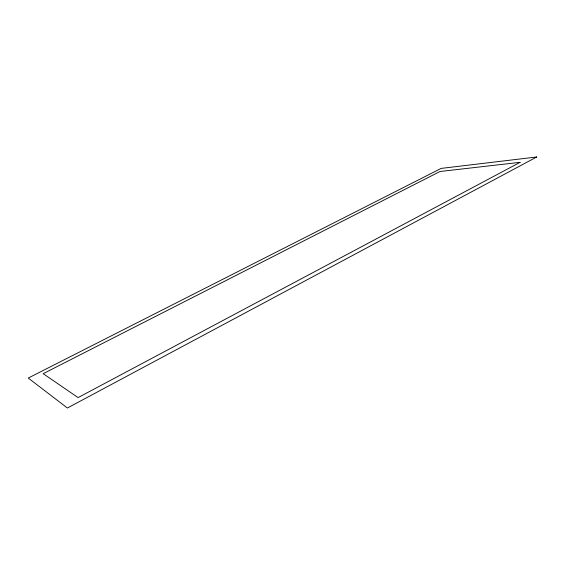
<?xml version="1.0" encoding="UTF-8"?>
<svg xmlns="http://www.w3.org/2000/svg" width="565" height="565" viewBox="0 0 565 565"><rect width="100%" height="100%" fill="white"/><g stroke="black" fill="none" stroke-linecap="round" stroke-linejoin="round"><path stroke-width="0.85" d="M536.75 156.978L67.376 408.022L28.25 378.049L441.117 168.405L536.75 156.978M520.09 162.332L78.09 397.598L43.18 373.677L439.987 171.499L520.09 162.332"/></g></svg>
